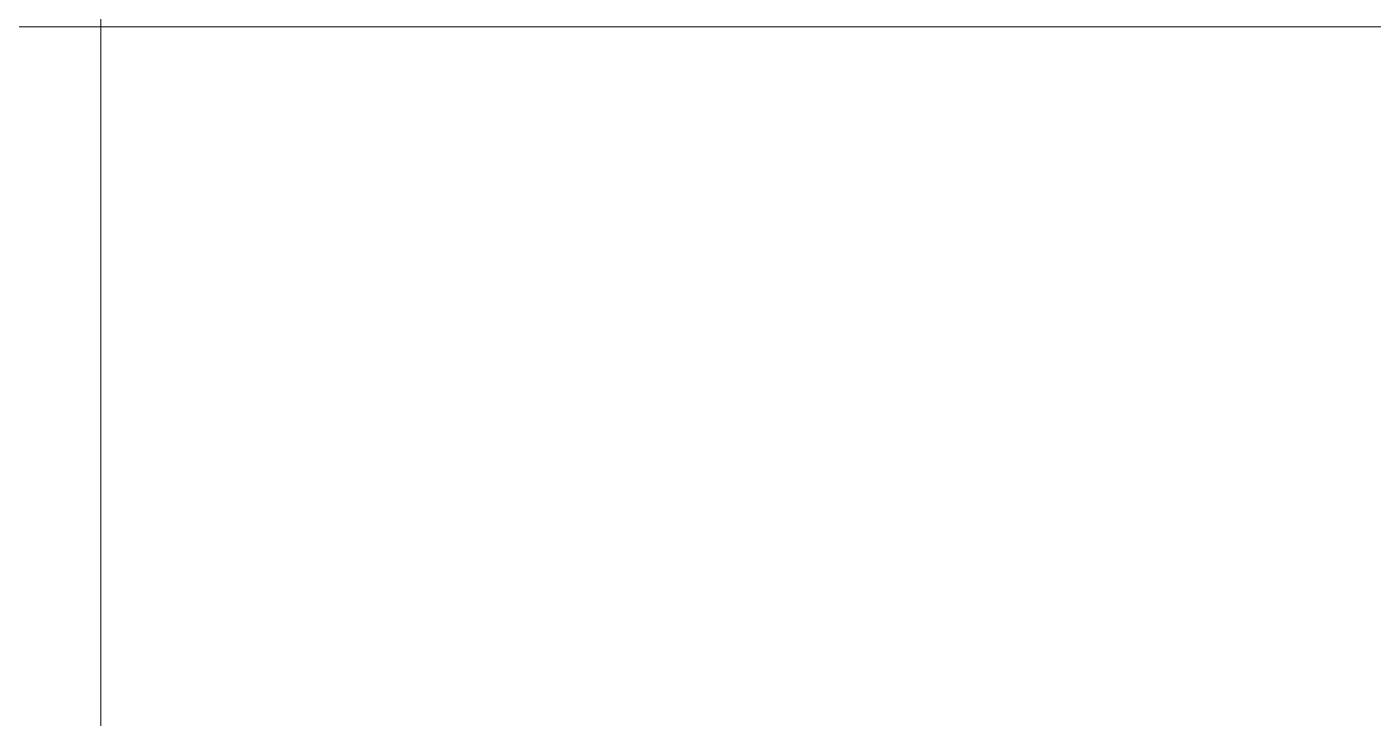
# Model space of a CAD drawing. Header units: millimetres. Extents: x -21807 to 29780, y -1565 to 60640.
# Drawn here: x -19999.93 to -19975.6, y 45029.44 to 45041.94 of the extents above; entities that cross this region are included whole.
import ezdxf

# ---------------------------------------------------------------- set-up
doc = ezdxf.new("R2010")
doc.units = ezdxf.units.MM
doc.layers.add('A-DETL-THIN', color=7, linetype='Continuous', lineweight=9)
doc.layers.add('A-WALL', color=7, linetype='Continuous', lineweight=9)

# ---------------------------------------------------------------- blocks, each defined once
blk = doc.blocks.new('AK-SGS-M3-A_rvt-1-MẶT BẰNG PHÂN VÙNG NHIỆT ĐỘ _ ĐỘ ẨM')
at = {"layer": 'A-WALL', "color": 254, "lineweight": 13, "true_color": 0xcccccc}
for p, q in [((-19998.589, 58141.937), (-19998.589, 45041.937)), ((-19998.589, 45041.937), (-19998.589, 44286.937))]:
    blk.add_line(p, q, dxfattribs=at)
at = {"layer": 'A-WALL', "color": 254, "lineweight": 13, "true_color": 0xe0e0e0}
blk.add_line((-19998.589, 58141.937), (-19998.589, 45041.937), dxfattribs=at)
at = {"layer": 'A-WALL', "color": 253, "lineweight": 13, "true_color": 0xaaaaaa}
blk.add_line((-19998.589, 45041.937), (-19998.589, 44286.937), dxfattribs=at)

msp = doc.modelspace()

# ---------------------------------------------------------------- linework, layer by layer
at = {"layer": 'A-DETL-THIN'}
msp.add_line((-20048.589, 45041.937), (-12933.589, 45041.937), dxfattribs=at)

# ---------------------------------------------------------------- block references
at = {"lineweight": 5}
msp.add_blockref('AK-SGS-M3-A_rvt-1-MẶT BẰNG PHÂN VÙNG NHIỆT ĐỘ _ ĐỘ ẨM', (0, 0), dxfattribs=at)

doc.saveas('drawing.dxf')
